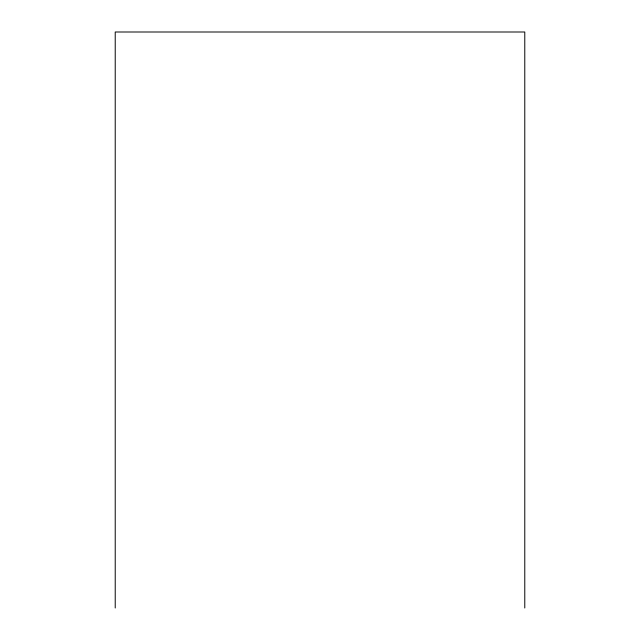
<?xml version="1.0" encoding="UTF-8"?>
<svg xmlns="http://www.w3.org/2000/svg" width="640" height="640" viewBox="0 0 640 640"><rect width="100%" height="100%" fill="white"/><g stroke="black" fill="none" stroke-linecap="round" stroke-linejoin="round"><path stroke-width="0.96" d="M524.776 608L524.776 32L115.224 32L115.224 608"/></g></svg>
